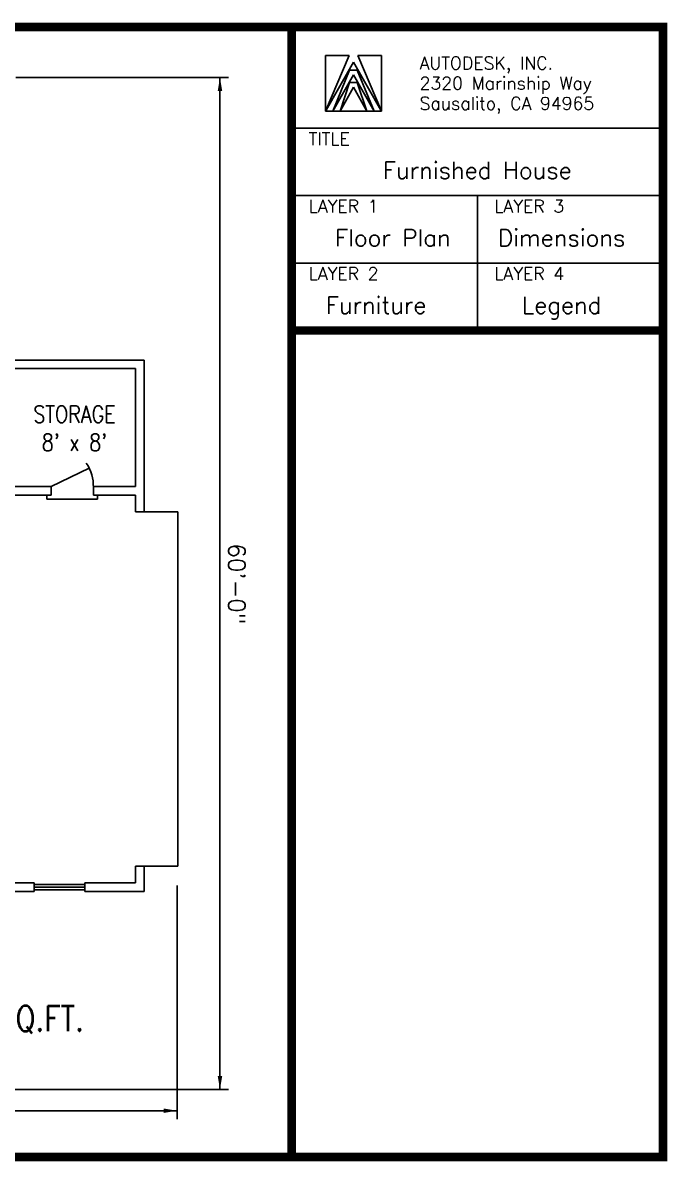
# Model space of a CAD drawing. Extents: x 33 to 1299, y 9 to 819.
# Drawn here: x 841 to 1299, y 9 to 819 of the extents above; entities that cross this region are included whole.
import ezdxf
from ezdxf.enums import TextEntityAlignment as Align

# ---------------------------------------------------------------- set-up
doc = ezdxf.new("R2010")
doc.units = 0
doc.header["$LTSCALE"] = 5
for name, color, linetype in [('1', 7, 'CONTINUOUS'), ('3', 7, 'CONTINUOUS'), ('4', 7, 'CONTINUOUS')]:
    doc.layers.add(name, color=color, linetype=linetype)
doc.styles.add('ROMANS', font='ROMANS')

# ---------------------------------------------------------------- blocks, each defined once
blk = doc.blocks.new('FRNHOUSE-G3')
at = {"layer": '3', "color": 7}
for p, q in [((63, 205.2), (63, 38.93)), ((950.49, 205.2), (950.49, 38.93)), ((63, 44.93), (950.49, 44.93))]:
    blk.add_line(p, q, dxfattribs=at)
for points in [[(72.6, 43.33), (63, 44.93), (72.6, 46.53)], [(940.89, 43.33), (950.49, 44.93), (940.89, 46.53)]]:
    blk.add_solid(points, dxfattribs=at)
at = {"layer": '3', "color": 7, "style": 'ROMANS'}
blk.add_text('73\'-11"', height=12, dxfattribs=at).set_placement((472.17, 26.93))
blk = doc.blocks.new('FRNHOUSE-G4')
at = {"layer": '3', "color": 7}
for p, q in [((835.8, 780), (987, 780)), ((981, 780), (981, 60)), ((328.8, 60), (987, 60))]:
    blk.add_line(p, q, dxfattribs=at)
for points in [[(979.4, 770.4), (981, 780), (982.6, 770.4)], [(979.4, 69.6), (981, 60), (982.6, 69.6)]]:
    blk.add_solid(points, dxfattribs=at)
at = {"layer": '3', "color": 7, "style": 'ROMANS'}
blk.add_text('60\'-0"', height=12, rotation=270, dxfattribs=at).set_placement((987, 448.57))
blk = doc.blocks.new('FRNHOUSE-G7')
at = {"layer": '4', "color": 7}
for p, q in [((1078.94, 795.76), (1095.76, 756)), ((1095.76, 795.76), (1078.94, 795.76)), ((1095.76, 756), (1095.76, 795.76))]:
    blk.add_line(p, q, dxfattribs=at)
blk = doc.blocks.new('FRNHOUSE-G8')
at = {"layer": '4', "color": 7}
for p, q in [((1075.87, 790.87), (1056.48, 756.93)), ((1075.87, 790.87), (1095.28, 756.93)), ((1061.2, 756), (1073.2, 785.37)), ((1073.2, 785.37), (1078.56, 785.37)), ((1090.55, 756), (1078.56, 785.37)), ((1056, 756), (1061.2, 756)), ((1095.76, 756), (1090.55, 756))]:
    blk.add_line(p, q, dxfattribs=at)
blk = doc.blocks.new('FRNHOUSE-G9')
at = {"layer": '4', "color": 7}
for p, q in [((1056, 756), (1056, 795.76)), ((1056, 795.76), (1072.83, 795.76)), ((1072.83, 795.76), (1056, 756))]:
    blk.add_line(p, q, dxfattribs=at)
blk = doc.blocks.new('FRNHOUSE-G6')
at = {"layer": '4', "color": 7}
for p, q in [((1075.87, 782), (1061.2, 756)), ((1075.87, 782), (1090.55, 756)), ((1073.2, 776.5), (1066.39, 756)), ((1075.87, 773.13), (1066.39, 756)), ((1073.2, 776.5), (1078.56, 776.5)), ((1075.87, 773.13), (1085.36, 756)), ((1078.56, 776.5), (1085.36, 756)), ((1061.2, 756), (1066.39, 756)), ((1066.39, 756), (1085.36, 756)), ((1090.55, 756), (1085.36, 756))]:
    blk.add_line(p, q, dxfattribs=at)
at = {"layer": '4'}
for name in ['FRNHOUSE-G9', 'FRNHOUSE-G7', 'FRNHOUSE-G8']:
    blk.add_blockref(name, (0, 0), dxfattribs=at)
blk = doc.blocks.new('FRNHOUSE-G219')
at = {"layer": '1', "color": 7}
for p, q in [((921, 219), (921, 207)), ((927, 207), (927, 219))]:
    blk.add_line(p, q, dxfattribs=at)
blk = doc.blocks.new('FRNHOUSE-G220')
at = {"layer": '1', "color": 7}
for p, q in [((921, 207), (885, 207)), ((885, 201), (921, 201))]:
    blk.add_line(p, q, dxfattribs=at)
blk = doc.blocks.new('FRNHOUSE-G221')
at = {"layer": '1', "color": 7}
for p, q in [((849, 207), (807, 207)), ((807, 201), (849, 201))]:
    blk.add_line(p, q, dxfattribs=at)
blk = doc.blocks.new('FRNHOUSE-G223')
at = {"layer": '1', "color": 7}
for p, q in [((849, 207), (849, 201)), ((885, 206), (849, 206)), ((885, 204), (849, 204)), ((885, 201), (885, 207)), ((849, 202), (885, 202))]:
    blk.add_line(p, q, dxfattribs=at)
blk = doc.blocks.new('FRNHOUSE-G278')
at = {"layer": '1', "color": 7}
for p, q in [((921, 579), (831, 579)), ((831, 573), (921, 573))]:
    blk.add_line(p, q, dxfattribs=at)
blk = doc.blocks.new('FRNHOUSE-G279')
at = {"layer": '1', "color": 7}
for p, q in [((921, 489), (891, 489)), ((891, 483), (921, 483))]:
    blk.add_line(p, q, dxfattribs=at)
blk = doc.blocks.new('FRNHOUSE-G281')
at = {"layer": '1', "color": 7}
for p, q in [((861, 489), (831, 489)), ((831, 483), (861, 483))]:
    blk.add_line(p, q, dxfattribs=at)
blk = doc.blocks.new('FRNHOUSE-G282')
at = {"layer": '1', "color": 7}
blk.add_line((861, 489), (887.96, 502.15), dxfattribs=at)
blk.add_arc((861.56, 489.19), 29.44, 358.60876, 33.95039, dxfattribs=at)
blk = doc.blocks.new('FRNHOUSE-G286')
at = {"layer": '1', "color": 7}
for p, q in [((921, 573), (921, 489)), ((927, 489), (927, 573))]:
    blk.add_line(p, q, dxfattribs=at)
blk = doc.blocks.new('FRNHOUSE-G287')
at = {"layer": '1', "color": 7}
for p, q in [((921, 483), (921, 471)), ((927, 471), (927, 483))]:
    blk.add_line(p, q, dxfattribs=at)

msp = doc.modelspace()

# ---------------------------------------------------------------- linework, layer by layer
at = {"layer": '1', "color": 7}
for p, q in [((921, 579), (927, 579)), ((927, 579), (927, 573)), ((861, 483), (861, 489)), ((891, 483), (891, 489)), ((927, 483), (927, 489)), ((858, 483), (858, 480)), ((858, 480), (894, 480)), ((894, 480), (894, 483)), ((921, 471), (927, 471)), ((951, 471), (927, 471)), ((951, 219), (951, 471)), ((921, 219), (927, 219)), ((927, 219), (951, 219)), ((927, 201), (927, 207)), ((921, 201), (927, 201))]:
    msp.add_line(p, q, dxfattribs=at)
at = {"layer": '4', "color": 5}
for p, q in [((1032, 744), (1296, 744)), ((1032, 696), (1296, 696)), ((1164, 696), (1164, 600)), ((1032, 648), (1296, 648))]:
    msp.add_line(p, q, dxfattribs=at)
at = {"layer": '4', "color": 5, "const_width": 6}
msp.add_lwpolyline([(36, 816), (1296, 816), (1296, 12), (36, 12)], close=True, dxfattribs=at)
for points in [[(1032, 12), (1032, 816)], [(1032, 600), (1296, 600)]]:
    msp.add_lwpolyline(points, dxfattribs=at)

# ---------------------------------------------------------------- block references
at = {"layer": '1'}
for name in ['FRNHOUSE-G278', 'FRNHOUSE-G286', 'FRNHOUSE-G282', 'FRNHOUSE-G281', 'FRNHOUSE-G279', 'FRNHOUSE-G287', 'FRNHOUSE-G219', 'FRNHOUSE-G221', 'FRNHOUSE-G223', 'FRNHOUSE-G220']:
    msp.add_blockref(name, (0, 0), dxfattribs=at)
at = {"layer": '3'}
for name in ['FRNHOUSE-G4', 'FRNHOUSE-G3']:
    msp.add_blockref(name, (0, 0), dxfattribs=at)
at = {"layer": '4'}
msp.add_blockref('FRNHOUSE-G6', (0, 0), dxfattribs=at)

# ---------------------------------------------------------------- texts
at = {"layer": '3', "color": 7, "style": 'ROMANS', "width": 0.83}
for s, height, p in [('STORAGE', 12, (877.58, 534.44)), ("8' x 8'", 12, (877.58, 514.44)), ('PLAN A  2200 SQ.FT.', 18, (776.77, 101.54))]:
    msp.add_text(s, height=height, dxfattribs=at).set_placement(p, align=Align.CENTER)
at = {"layer": '4', "color": 7, "style": 'ROMANS'}
for s, p in [('AUTODESK, INC.', (1122.9, 785.84)), ('2320 Marinship Way', (1122.9, 771.5)), ('Sausalito, CA 94965', (1122.9, 757.17))]:
    msp.add_text(s, height=9, dxfattribs=at).set_placement(p)
at = {"layer": '4', "color": 5, "style": 'ROMANS'}
for s, p in [('TITLE', (1044, 732)), ('LAYER 1', (1044, 684)), ('LAYER 3', (1176, 684)), ('LAYER 2', (1044, 636)), ('LAYER 4', (1176, 636))]:
    msp.add_text(s, height=9, dxfattribs=at).set_placement(p)
at = {"layer": '4', "color": 7, "style": 'ROMANS'}
for s, p in [('Furnished House', (1164, 708)), ('Dimensions', (1224, 660)), ('Floor Plan', (1104, 660)), ('Furniture', (1092, 612)), ('Legend', (1224, 612))]:
    msp.add_text(s, height=12, dxfattribs=at).set_placement(p, align=Align.CENTER)

doc.saveas('drawing.dxf')
